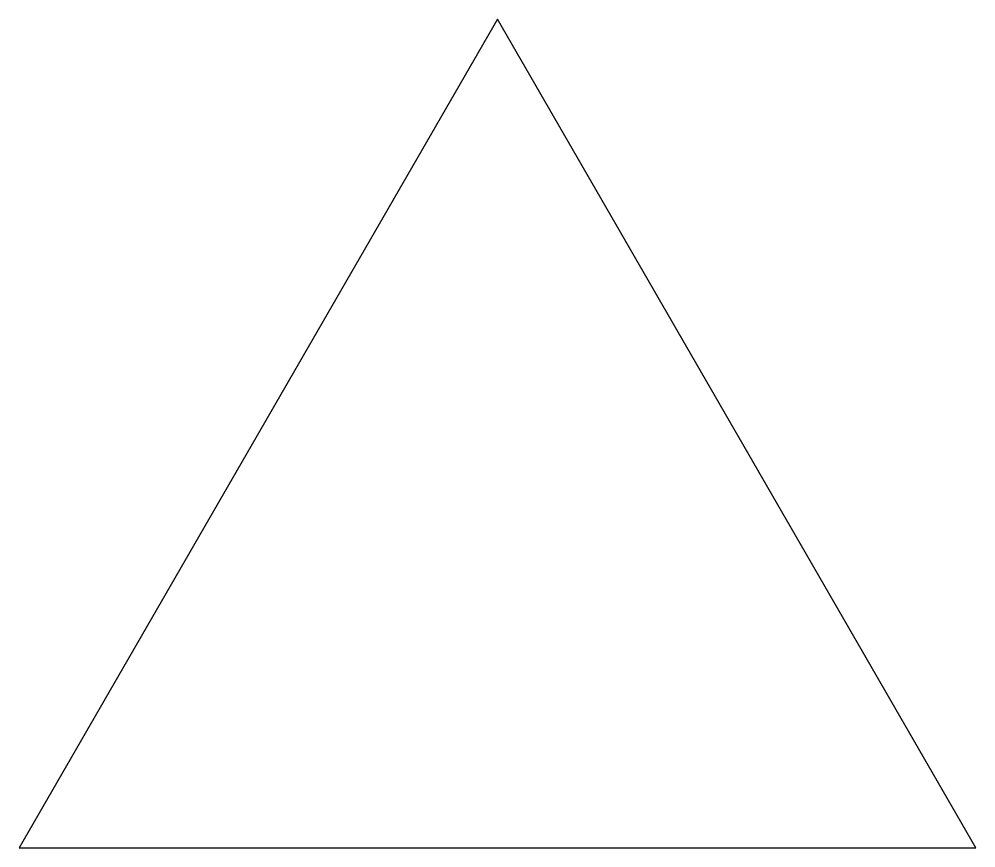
# Model space of a CAD drawing. Extents: x -0.69 to 0.69, y -0.4 to 0.8.
import ezdxf

# ---------------------------------------------------------------- set-up
doc = ezdxf.new("R2010")
doc.units = 0
doc.header["$MEASUREMENT"] = 0
doc.layers.get('0').update_dxf_attribs({"linetype": 'CONTINUOUS'})

msp = doc.modelspace()

# ---------------------------------------------------------------- linework, layer by layer
msp.add_lwpolyline([(0, 0.7967), (-0.69, -0.3984), (0.69, -0.3984)], close=True)

doc.saveas('drawing.dxf')
